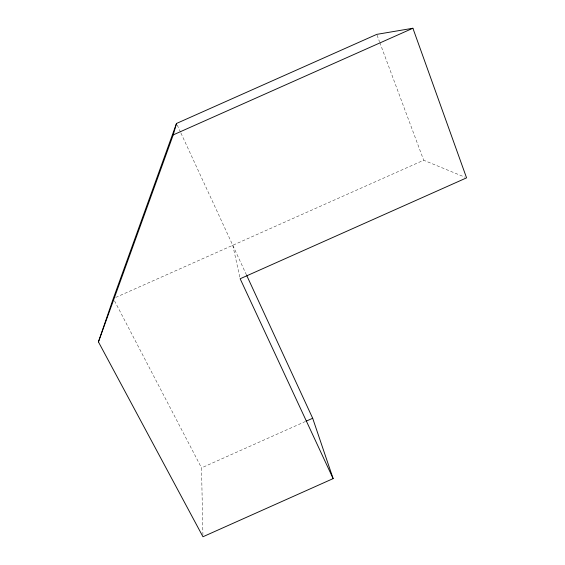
<?xml version="1.0" encoding="UTF-8"?>
<svg xmlns="http://www.w3.org/2000/svg" width="565" height="565" viewBox="0 0 565 565"><rect width="100%" height="100%" fill="white"/><g stroke="black" fill="none" stroke-linecap="round" stroke-linejoin="round"><path stroke-width="0.42" stroke-dasharray="2.83 2.12" d="M202.92 535.006L201.521 467.877L305.432 421.497M115.712 297.437L423.686 160.234L464.946 177.191M114.526 300.848L201.521 467.877M177.241 125.07L180.574 132.281M180.941 133.086L246.46 274.915M377.067 35.2L379.518 41.782M379.821 42.601L423.686 160.234M232.773 245.281L239.963 277.895"/><path stroke-width="0.85" d="M98.437 341.91L173.222 134.894L176.499 123.467L376.756 34.373L412.902 28.25L466.563 177.855L240.153 278.757L333.131 478.611L202.962 536.75L98.437 341.91L113.304 298.504L176.499 123.467M306.237 421.137L312.678 418.262L246.834 275.713M173.222 134.894L412.902 28.25M312.678 418.262L333.131 478.611"/></g></svg>
